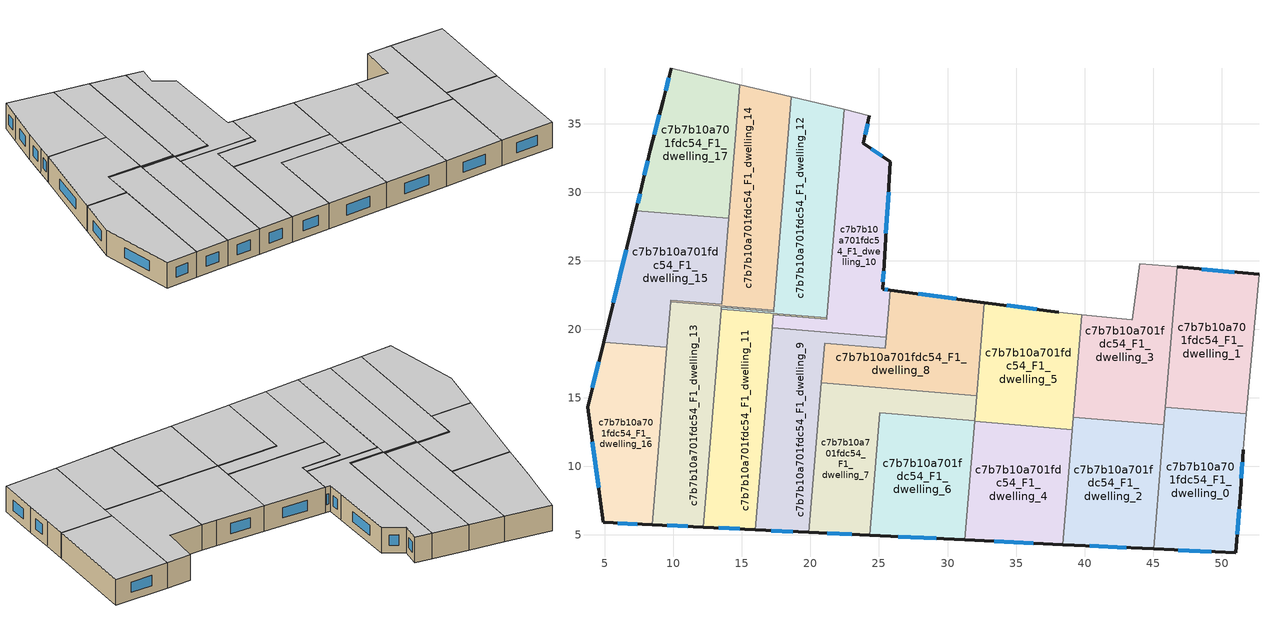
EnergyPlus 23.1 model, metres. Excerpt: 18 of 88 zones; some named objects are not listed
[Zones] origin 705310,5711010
c7b7b10a701fdc54_F1_dwelling_0
 floor to c7b7b10a701fdc54_F0_dwelling_0 (EU_floor_Construction): 51.8,13.82 51.56,11.19 51.39,8.23 51.04,3.69 45.04,3.98 45.89,14.31 z3
 wall outside (EU_wall_Construction): 45.04,3.98 51.04,3.69 51.39,8.23 51.56,11.19 z3:6
 wall to c7b7b10a701fdc54_F1_dwelling_1 (EU_wall_Construction): 51.8,13.82 45.89,14.31 z3:6
 wall adiabatic (EU_wall_Construction): 51.56,11.19 51.8,13.82 z3:6
 wall to c7b7b10a701fdc54_F1_dwelling_2 (EU_wall_Construction): 45.79,13.04 45.04,3.98 z3:6
 wall to c7b7b10a701fdc54_F1_dwelling_3 (EU_wall_Construction): 45.89,14.31 45.79,13.04 z3:6
 window (EU_Window_Construction): 46.83,3.89 49.24,3.77 / 51.44,9.12 51.51,10.31 / 51.14,5.05 51.28,6.87 z3.9:5.1
 ceiling to c7b7b10a701fdc54_F2_dwelling_0 (EU_floor_Construction): 51.04,3.69 51.39,8.23 51.56,11.19 51.8,13.82 45.89,14.31 45.04,3.98 z6
c7b7b10a701fdc54_F1_dwelling_1
 floor to c7b7b10a701fdc54_F0_dwelling_1 (EU_floor_Construction): 52.72,24 51.8,13.82 45.89,14.31 46.74,24.55 z3
 wall outside (EU_wall_Construction): 52.72,24 46.74,24.55 z3:6
 wall adiabatic (EU_wall_Construction): 51.8,13.82 52.72,24 z3:6
 wall to c7b7b10a701fdc54_F1_dwelling_3 (EU_wall_Construction): 46.74,24.55 45.89,14.31 z3:6
 window (EU_Window_Construction): 50.93,24.16 48.53,24.38 z3.9:5.1
 ceiling to c7b7b10a701fdc54_F2_dwelling_1 (EU_floor_Construction): 51.8,13.82 52.72,24 46.74,24.55 45.89,14.31 z6
c7b7b10a701fdc54_F1_dwelling_10
 floor to c7b7b10a701fdc54_F0_dwelling_10 (EU_floor_Construction): 24.31,35.59 23.84,33.58 25.83,32.22 25.37,24.79 25.26,22.92 25.81,22.85 25.53,19.43 17.21,20.12 17.29,21.05 21.18,20.72 22.45,36.03 z3
 wall outside (EU_wall_Construction): 25.81,22.85 25.26,22.92 25.37,24.79 25.83,32.22 23.84,33.58 24.31,35.59 z3:6
 wall to c7b7b10a701fdc54_F1_dwelling_9 (EU_wall_Construction): 17.21,20.12 25.53,19.43 z3:6
 wall to c7b7b10a701fdc54_F1_dwelling_11 (EU_wall_Construction): 21.19,20.84 21.18,20.72 17.29,21.05 17.21,20.12 z3:6
 wall adiabatic (EU_wall_Construction): 24.31,35.59 22.45,36.03 z3:6
 wall to c7b7b10a701fdc54_F1_dwelling_8 (EU_wall_Construction): 25.53,19.43 25.81,22.85 z3:6
 wall to c7b7b10a701fdc54_F1_dwelling_12 (EU_wall_Construction): 22.45,36.03 21.19,20.84 z3:6
 window (EU_Window_Construction): 25.65,22.87 25.42,22.9 / 23.98,34.18 24.17,34.99 / 25.24,32.63 24.44,33.17 / 25.51,27.01 25.69,30 / 25.29,23.48 25.34,24.23 z3.9:5.1
 ceiling to c7b7b10a701fdc54_F2_dwelling_10 (EU_floor_Construction): 25.53,19.43 25.81,22.85 25.26,22.92 25.37,24.79 25.83,32.22 23.84,33.58 24.31,35.59 22.45,36.03 21.18,20.72 17.29,21.05 17.21,20.12 z6
c7b7b10a701fdc54_F1_dwelling_11
 floor to c7b7b10a701fdc54_F0_dwelling_11 (EU_floor_Construction): 21.19,20.84 21.18,20.72 17.29,21.05 15.99,5.37 12.18,5.56 13.5,21.48 z3
 wall outside (EU_wall_Construction): 12.18,5.56 15.99,5.37 z3:6
 wall to c7b7b10a701fdc54_F1_dwelling_12 (EU_wall_Construction): 21.19,20.84 13.5,21.48 z3:6
 wall to c7b7b10a701fdc54_F1_dwelling_13 (EU_wall_Construction): 13.5,21.48 12.18,5.56 z3:6
 wall to c7b7b10a701fdc54_F1_dwelling_9 (EU_wall_Construction): 15.99,5.37 17.21,20.12 z3:6
 window (EU_Window_Construction): 13.32,5.5 14.85,5.43 z3.9:5.1
 ceiling to c7b7b10a701fdc54_F2_dwelling_11 (EU_floor_Construction): 15.99,5.37 17.29,21.05 21.18,20.72 21.19,20.84 13.5,21.48 12.18,5.56 z6
c7b7b10a701fdc54_F1_dwelling_12
 floor to c7b7b10a701fdc54_F0_dwelling_12 (EU_floor_Construction): 22.45,36.03 21.19,20.84 13.5,21.48 13.51,21.59 17.31,21.27 18.61,36.95 z3
 wall to c7b7b10a701fdc54_F1_dwelling_13 (EU_wall_Construction): 17.32,21.38 17.31,21.27 13.51,21.59 13.5,21.48 z3:6
 wall adiabatic (EU_wall_Construction): 22.45,36.03 18.61,36.95 z3:6
 wall to c7b7b10a701fdc54_F1_dwelling_14 (EU_wall_Construction): 18.61,36.95 17.32,21.38 z3:6
 ceiling to c7b7b10a701fdc54_F2_dwelling_12 (EU_floor_Construction): 21.19,20.84 22.45,36.03 18.61,36.95 17.31,21.27 13.51,21.59 13.5,21.48 z6
c7b7b10a701fdc54_F1_dwelling_13
 floor to c7b7b10a701fdc54_F0_dwelling_13 (EU_floor_Construction): 17.32,21.38 17.31,21.27 13.51,21.59 12.18,5.56 8.44,5.74 9.8,22.01 z3
 wall outside (EU_wall_Construction): 8.44,5.74 12.18,5.56 z3:6
 wall to c7b7b10a701fdc54_F1_dwelling_14 (EU_wall_Construction): 17.32,21.38 9.8,22.01 z3:6
 wall to c7b7b10a701fdc54_F1_dwelling_16 (EU_wall_Construction): 9.52,18.68 8.44,5.74 z3:6
 wall to c7b7b10a701fdc54_F1_dwelling_15 (EU_wall_Construction): 9.8,22.01 9.52,18.68 z3:6
 window (EU_Window_Construction): 9.56,5.68 11.06,5.61 z3.9:5.1
 ceiling to c7b7b10a701fdc54_F2_dwelling_13 (EU_floor_Construction): 12.18,5.56 13.51,21.59 17.31,21.27 17.32,21.38 9.8,22.01 8.44,5.74 z6
c7b7b10a701fdc54_F1_dwelling_14
 floor to c7b7b10a701fdc54_F0_dwelling_14 (EU_floor_Construction): 18.61,36.95 17.32,21.38 9.8,22.01 9.81,22.12 13.53,21.81 14.86,37.85 z3
 wall to c7b7b10a701fdc54_F1_dwelling_15 (EU_wall_Construction): 14.05,28.09 13.53,21.81 9.81,22.12 9.8,22.01 z3:6
 wall adiabatic (EU_wall_Construction): 18.61,36.95 14.86,37.85 z3:6
 wall to c7b7b10a701fdc54_F1_dwelling_17 (EU_wall_Construction): 14.86,37.85 14.05,28.09 z3:6
 ceiling to c7b7b10a701fdc54_F2_dwelling_14 (EU_floor_Construction): 17.32,21.38 18.61,36.95 14.86,37.85 13.53,21.81 9.81,22.12 9.8,22.01 z6
c7b7b10a701fdc54_F1_dwelling_15
 floor to c7b7b10a701fdc54_F0_dwelling_15 (EU_floor_Construction): 14.05,28.09 13.53,21.81 9.81,22.12 9.52,18.68 4.9,19.07 7.26,28.66 z3
 wall outside (EU_wall_Construction): 7.26,28.66 4.9,19.07 z3:6
 wall to c7b7b10a701fdc54_F1_dwelling_16 (EU_wall_Construction): 4.9,19.07 9.52,18.68 z3:6
 wall to c7b7b10a701fdc54_F1_dwelling_17 (EU_wall_Construction): 14.05,28.09 7.26,28.66 z3:6
 window (EU_Window_Construction): 6.55,25.79 5.61,21.94 z3.9:5.1
 ceiling to c7b7b10a701fdc54_F2_dwelling_15 (EU_floor_Construction): 13.53,21.81 14.05,28.09 7.26,28.66 4.9,19.07 9.52,18.68 9.81,22.12 z6
c7b7b10a701fdc54_F1_dwelling_16
 floor to c7b7b10a701fdc54_F0_dwelling_16 (EU_floor_Construction): 9.52,18.68 8.44,5.74 4.89,5.91 3.73,14.3 4.9,19.07 z3
 wall outside (EU_wall_Construction): 4.9,19.07 3.73,14.3 4.89,5.91 8.44,5.74 z3:6
 window (EU_Window_Construction): 4.08,11.79 4.55,8.42 / 4.55,17.64 4.08,15.73 / 5.96,5.85 7.38,5.79 z3.9:5.1
 ceiling to c7b7b10a701fdc54_F2_dwelling_16 (EU_floor_Construction): 8.44,5.74 9.52,18.68 4.9,19.07 3.73,14.3 4.89,5.91 z6
c7b7b10a701fdc54_F1_dwelling_17
 floor to c7b7b10a701fdc54_F0_dwelling_17 (EU_floor_Construction): 14.86,37.85 14.05,28.09 7.26,28.66 7.69,30.43 8.31,33.11 9.25,36.72 9.84,39.05 z3
 wall outside (EU_wall_Construction): 9.84,39.05 9.25,36.72 8.31,33.11 7.69,30.43 7.26,28.66 z3:6
 wall adiabatic (EU_wall_Construction): 14.86,37.85 9.84,39.05 z3:6
 window (EU_Window_Construction): 7.56,29.9 7.39,29.19 / 8.13,32.3 7.88,31.23 / 8.97,35.64 8.6,34.19 / 9.66,38.35 9.43,37.42 z3.9:5.1
 ceiling to c7b7b10a701fdc54_F2_dwelling_17 (EU_floor_Construction): 14.05,28.09 14.86,37.85 9.84,39.05 9.25,36.72 8.31,33.11 7.69,30.43 7.26,28.66 z6
c7b7b10a701fdc54_F1_dwelling_2
 floor to c7b7b10a701fdc54_F0_dwelling_2 (EU_floor_Construction): 45.79,13.04 45.04,3.98 38.41,4.29 39.18,13.59 z3
 wall outside (EU_wall_Construction): 38.41,4.29 45.04,3.98 z3:6
 wall to c7b7b10a701fdc54_F1_dwelling_3 (EU_wall_Construction): 45.79,13.04 39.18,13.59 z3:6
 wall to c7b7b10a701fdc54_F1_dwelling_4 (EU_wall_Construction): 39.1,12.68 38.41,4.29 z3:6
 wall to c7b7b10a701fdc54_F1_dwelling_5 (EU_wall_Construction): 39.18,13.59 39.1,12.68 z3:6
 window (EU_Window_Construction): 40.39,4.2 43.05,4.07 z3.9:5.1
 ceiling to c7b7b10a701fdc54_F2_dwelling_2 (EU_floor_Construction): 45.04,3.98 45.79,13.04 39.18,13.59 38.41,4.29 z6
c7b7b10a701fdc54_F1_dwelling_3
 floor to c7b7b10a701fdc54_F0_dwelling_3 (EU_floor_Construction): 46.74,24.55 45.79,13.04 39.18,13.59 39.8,21.07 43.43,20.7 43.48,20.7 44.02,24.79 z3
 wall adiabatic (EU_wall_Construction): 46.74,24.55 44.02,24.79 43.48,20.7 43.43,20.7 39.8,21.07 z3:6
 wall to c7b7b10a701fdc54_F1_dwelling_5 (EU_wall_Construction): 39.8,21.07 39.18,13.59 z3:6
 ceiling to c7b7b10a701fdc54_F2_dwelling_3 (EU_floor_Construction): 45.79,13.04 46.74,24.55 44.02,24.79 43.48,20.7 43.43,20.7 39.8,21.07 39.18,13.59 z6
c7b7b10a701fdc54_F1_dwelling_4
 floor to c7b7b10a701fdc54_F0_dwelling_4 (EU_floor_Construction): 39.1,12.68 38.41,4.29 31.25,4.64 31.97,13.28 z3
 wall outside (EU_wall_Construction): 31.25,4.64 38.41,4.29 z3:6
 wall to c7b7b10a701fdc54_F1_dwelling_5 (EU_wall_Construction): 39.1,12.68 31.97,13.28 z3:6
 wall to c7b7b10a701fdc54_F1_dwelling_6 (EU_wall_Construction): 31.97,13.28 31.25,4.64 z3:6
 window (EU_Window_Construction): 33.39,4.54 36.26,4.4 z3.9:5.1
 ceiling to c7b7b10a701fdc54_F2_dwelling_4 (EU_floor_Construction): 38.41,4.29 39.1,12.68 31.97,13.28 31.25,4.64 z6
c7b7b10a701fdc54_F1_dwelling_5
 floor to c7b7b10a701fdc54_F0_dwelling_5 (EU_floor_Construction): 39.8,21.07 39.1,12.68 31.97,13.28 32.69,21.95 38.13,21.24 z3
 wall outside (EU_wall_Construction): 38.13,21.24 32.69,21.95 z3:6
 wall adiabatic (EU_wall_Construction): 39.8,21.07 38.13,21.24 z3:6
 wall to c7b7b10a701fdc54_F1_dwelling_8 (EU_wall_Construction): 32.69,21.95 32.13,15.16 z3:6
 wall to c7b7b10a701fdc54_F1_dwelling_7 (EU_wall_Construction): 32.12,15.16 31.97,13.32 z3:6
 wall to c7b7b10a701fdc54_F1_dwelling_6 (EU_wall_Construction): 31.97,13.32 31.97,13.28 z3:6
 window (EU_Window_Construction): 36.5,21.45 34.32,21.74 z3.9:5.1
 ceiling to c7b7b10a701fdc54_F2_dwelling_5 (EU_floor_Construction): 39.1,12.68 39.8,21.07 38.13,21.24 32.69,21.95 31.97,13.28 z6
c7b7b10a701fdc54_F1_dwelling_6
 floor to c7b7b10a701fdc54_F0_dwelling_6 (EU_floor_Construction): 31.97,13.32 31.25,4.64 24.33,4.97 25.07,13.89 z3
 wall outside (EU_wall_Construction): 24.33,4.97 31.25,4.64 z3:6
 wall to c7b7b10a701fdc54_F1_dwelling_7 (EU_wall_Construction): 31.97,13.32 25.07,13.89 24.33,4.97 z3:6
 window (EU_Window_Construction): 26.4,4.87 29.18,4.74 z3.9:5.1
 ceiling to c7b7b10a701fdc54_F2_dwelling_6 (EU_floor_Construction): 31.25,4.64 31.97,13.32 25.07,13.89 24.33,4.97 z6
c7b7b10a701fdc54_F1_dwelling_7
 floor to c7b7b10a701fdc54_F0_dwelling_7 (EU_floor_Construction): 32.12,15.16 31.97,13.32 25.07,13.89 24.33,4.97 19.89,5.18 20.8,16.1 z3
 wall outside (EU_wall_Construction): 19.89,5.18 24.33,4.97 z3:6
 wall to c7b7b10a701fdc54_F1_dwelling_8 (EU_wall_Construction): 32.12,15.16 20.8,16.1 z3:6
 wall to c7b7b10a701fdc54_F1_dwelling_9 (EU_wall_Construction): 20.8,16.1 19.89,5.18 z3:6
 window (EU_Window_Construction): 21.22,5.12 23,5.04 z3.9:5.1
 ceiling to c7b7b10a701fdc54_F2_dwelling_7 (EU_floor_Construction): 24.33,4.97 25.07,13.89 31.97,13.32 32.12,15.16 20.8,16.1 19.89,5.18 z6
c7b7b10a701fdc54_F1_dwelling_8
 floor to c7b7b10a701fdc54_F0_dwelling_8 (EU_floor_Construction): 32.69,21.95 32.12,15.16 20.8,16.1 21.04,18.98 25.46,18.62 25.81,22.85 z3
 wall outside (EU_wall_Construction): 32.69,21.95 25.81,22.85 z3:6
 wall to c7b7b10a701fdc54_F1_dwelling_9 (EU_wall_Construction): 25.53,19.43 25.46,18.62 21.04,18.98 20.8,16.1 z3:6
 window (EU_Window_Construction): 30.63,22.22 27.87,22.58 z3.9:5.1
 ceiling to c7b7b10a701fdc54_F2_dwelling_8 (EU_floor_Construction): 32.12,15.16 32.69,21.95 25.81,22.85 25.46,18.62 21.04,18.98 20.8,16.1 z6
c7b7b10a701fdc54_F1_dwelling_9
 floor to c7b7b10a701fdc54_F0_dwelling_9 (EU_floor_Construction): 25.53,19.43 25.46,18.62 21.04,18.98 19.89,5.18 15.99,5.37 17.21,20.12 z3
 wall outside (EU_wall_Construction): 15.99,5.37 19.89,5.18 z3:6
 window (EU_Window_Construction): 17.16,5.32 18.72,5.24 z3.9:5.1
 ceiling to c7b7b10a701fdc54_F2_dwelling_9 (EU_floor_Construction): 19.89,5.18 21.04,18.98 25.46,18.62 25.53,19.43 17.21,20.12 15.99,5.37 z6
[Building]
EU S2 Campaign: North Axis=0; Terrain=City; Solar Distribution=FullExterior
[Site:Location]
London: Latitude=51.5; Longitude=-0.5; Time Zone=0; Elevation=25
[SizingPeriod:WeatherFileDays]
AnnualSizingPeriod: Begin Month=1; Begin Day of Month=1; End Month=12; End Day of Month=31; Day of Week for Start Day=Monday; Use Weather File Daylight Saving Period=No; Use Weather File Rain and Snow Indicators=No
[MATERIAL]
EU_InternalMass_Material: Roughness=MediumRough; Thickness=0.1; Conductivity=1; Density=1800; Specific Heat=900; Thermal Absorptance=0.9; Solar Absorptance=0.7; Visible Absorptance=0.7
[MATERIAL:NOMASS] Roughness=MediumRough; Thermal Absorptance=0.9; Solar Absorptance=0.7; Visible Absorptance=0.7
Name | Thermal Resistance
EU_wall_NoMass | 1.04674
EU_floor_NoMass | 2.04616
[WINDOWMATERIAL:SIMPLEGLAZINGSYSTEM]
EU_Window_SimpleGlazing: UFactor=4.25843; Solar Heat Gain Coefficient=0.85; Visible Transmittance=0.85
[CONSTRUCTION]
EU_wall_Construction: EU_wall_NoMass
EU_floor_Construction: EU_floor_NoMass
EU_Window_Construction: EU_Window_SimpleGlazing
EU_InternalMass_Construction: EU_InternalMass_Material
[ZONE] Type=1; Multiplier=1; Ceiling Height=autocalculate; Floor Area=autocalculate; Part of Total Floor Area=Yes
Name | Volume
c7b7b10a701fdc54_F1_dwelling_0; c7b7b10a701fdc54_F1_dwelling_12 | 183.407
c7b7b10a701fdc54_F1_dwelling_1 | 183.423
c7b7b10a701fdc54_F1_dwelling_10; c7b7b10a701fdc54_F1_dwelling_15 | 183.408
c7b7b10a701fdc54_F1_dwelling_11; c7b7b10a701fdc54_F1_dwelling_7 | 183.426
c7b7b10a701fdc54_F1_dwelling_13 | 183.411
c7b7b10a701fdc54_F1_dwelling_14 | 183.409
c7b7b10a701fdc54_F1_dwelling_16; c7b7b10a701fdc54_F1_dwelling_8 | 183.419
c7b7b10a701fdc54_F1_dwelling_17 | 183.42
c7b7b10a701fdc54_F1_dwelling_2; c7b7b10a701fdc54_F1_dwelling_4 | 183.417
c7b7b10a701fdc54_F1_dwelling_3 | 183.398
c7b7b10a701fdc54_F1_dwelling_5 | 183.39
c7b7b10a701fdc54_F1_dwelling_6 | 183.428
c7b7b10a701fdc54_F1_dwelling_9 | 183.431
[INTERNALMASS] Construction=EU_InternalMass_Construction
Name | Zone or ZoneList | Surface Area
c7b7b10a701fdc54_F1_dwelling_0_EU_InternalMass | c7b7b10a701fdc54_F1_dwelling_0 | 61.1357
c7b7b10a701fdc54_F1_dwelling_1_EU_InternalMass | c7b7b10a701fdc54_F1_dwelling_1 | 61.1431
c7b7b10a701fdc54_F1_dwelling_2_EU_InternalMass | c7b7b10a701fdc54_F1_dwelling_2 | 61.1388
c7b7b10a701fdc54_F1_dwelling_3_EU_InternalMass | c7b7b10a701fdc54_F1_dwelling_3 | 61.1327
c7b7b10a701fdc54_F1_dwelling_4_EU_InternalMass | c7b7b10a701fdc54_F1_dwelling_4 | 61.1372
c7b7b10a701fdc54_F1_dwelling_5_EU_InternalMass | c7b7b10a701fdc54_F1_dwelling_5 | 61.1296
c7b7b10a701fdc54_F1_dwelling_6_EU_InternalMass | c7b7b10a701fdc54_F1_dwelling_6 | 61.1422
c7b7b10a701fdc54_F1_dwelling_7_EU_InternalMass | c7b7b10a701fdc54_F1_dwelling_7 | 61.1422
c7b7b10a701fdc54_F1_dwelling_8_EU_InternalMass | c7b7b10a701fdc54_F1_dwelling_8 | 61.1392
c7b7b10a701fdc54_F1_dwelling_9_EU_InternalMass | c7b7b10a701fdc54_F1_dwelling_9 | 61.1435
c7b7b10a701fdc54_F1_dwelling_10_EU_InternalMass | c7b7b10a701fdc54_F1_dwelling_10 | 61.1365
c7b7b10a701fdc54_F1_dwelling_11_EU_InternalMass | c7b7b10a701fdc54_F1_dwelling_11 | 61.1407
c7b7b10a701fdc54_F1_dwelling_12_EU_InternalMass | c7b7b10a701fdc54_F1_dwelling_12 | 61.1361
c7b7b10a701fdc54_F1_dwelling_13_EU_InternalMass | c7b7b10a701fdc54_F1_dwelling_13 | 61.137
c7b7b10a701fdc54_F1_dwelling_14_EU_InternalMass | c7b7b10a701fdc54_F1_dwelling_14 | 61.1367
c7b7b10a701fdc54_F1_dwelling_15_EU_InternalMass | c7b7b10a701fdc54_F1_dwelling_15 | 61.1359
c7b7b10a701fdc54_F1_dwelling_16_EU_InternalMass | c7b7b10a701fdc54_F1_dwelling_16 | 61.1393
c7b7b10a701fdc54_F1_dwelling_17_EU_InternalMass | c7b7b10a701fdc54_F1_dwelling_17 | 61.1396
[OTHEREQUIPMENT] Fuel Type=Electricity; Design Level Calculation Method=Watts/Area; Power per Zone Floor Area=1; Fraction Latent=0; Fraction Radiant=0; Fraction Lost=0; Carbon Dioxide Generation Rate=0; EndUse Subcategory=EU_Step8_InternalGains
Name | Zone or ZoneList or Space or SpaceList | Schedule
EU_Step8_InternalGain_c7b7b10a701fdc54_F1_dwelling_0_f000 | c7b7b10a701fdc54_F1_dwelling_0 | EU_Step8_GainSchedule_c7b7b10a701fdc54_F1_dwelling_0_f000
EU_Step8_InternalGain_c7b7b10a701fdc54_F1_dwelling_1_f000 | c7b7b10a701fdc54_F1_dwelling_1 | EU_Step8_GainSchedule_c7b7b10a701fdc54_F1_dwelling_1_f000
EU_Step8_InternalGain_c7b7b10a701fdc54_F1_dwelling_2_f000 | c7b7b10a701fdc54_F1_dwelling_2 | EU_Step8_GainSchedule_c7b7b10a701fdc54_F1_dwelling_2_f000
EU_Step8_InternalGain_c7b7b10a701fdc54_F1_dwelling_3_f000 | c7b7b10a701fdc54_F1_dwelling_3 | EU_Step8_GainSchedule_c7b7b10a701fdc54_F1_dwelling_3_f000
EU_Step8_InternalGain_c7b7b10a701fdc54_F1_dwelling_4_f000 | c7b7b10a701fdc54_F1_dwelling_4 | EU_Step8_GainSchedule_c7b7b10a701fdc54_F1_dwelling_4_f000
EU_Step8_InternalGain_c7b7b10a701fdc54_F1_dwelling_5_f000 | c7b7b10a701fdc54_F1_dwelling_5 | EU_Step8_GainSchedule_c7b7b10a701fdc54_F1_dwelling_5_f000
EU_Step8_InternalGain_c7b7b10a701fdc54_F1_dwelling_6_f000 | c7b7b10a701fdc54_F1_dwelling_6 | EU_Step8_GainSchedule_c7b7b10a701fdc54_F1_dwelling_6_f000
EU_Step8_InternalGain_c7b7b10a701fdc54_F1_dwelling_7_f000 | c7b7b10a701fdc54_F1_dwelling_7 | EU_Step8_GainSchedule_c7b7b10a701fdc54_F1_dwelling_7_f000
EU_Step8_InternalGain_c7b7b10a701fdc54_F1_dwelling_8_f000 | c7b7b10a701fdc54_F1_dwelling_8 | EU_Step8_GainSchedule_c7b7b10a701fdc54_F1_dwelling_8_f000
EU_Step8_InternalGain_c7b7b10a701fdc54_F1_dwelling_9_f000 | c7b7b10a701fdc54_F1_dwelling_9 | EU_Step8_GainSchedule_c7b7b10a701fdc54_F1_dwelling_9_f000
EU_Step8_InternalGain_c7b7b10a701fdc54_F1_dwelling_10_f000 | c7b7b10a701fdc54_F1_dwelling_10 | EU_Step8_GainSchedule_c7b7b10a701fdc54_F1_dwelling_10_f000
EU_Step8_InternalGain_c7b7b10a701fdc54_F1_dwelling_11_f000 | c7b7b10a701fdc54_F1_dwelling_11 | EU_Step8_GainSchedule_c7b7b10a701fdc54_F1_dwelling_11_f000
EU_Step8_InternalGain_c7b7b10a701fdc54_F1_dwelling_12_f000 | c7b7b10a701fdc54_F1_dwelling_12 | EU_Step8_GainSchedule_c7b7b10a701fdc54_F1_dwelling_12_f000
EU_Step8_InternalGain_c7b7b10a701fdc54_F1_dwelling_13_f000 | c7b7b10a701fdc54_F1_dwelling_13 | EU_Step8_GainSchedule_c7b7b10a701fdc54_F1_dwelling_13_f000
EU_Step8_InternalGain_c7b7b10a701fdc54_F1_dwelling_14_f000 | c7b7b10a701fdc54_F1_dwelling_14 | EU_Step8_GainSchedule_c7b7b10a701fdc54_F1_dwelling_14_f000
EU_Step8_InternalGain_c7b7b10a701fdc54_F1_dwelling_15_f000 | c7b7b10a701fdc54_F1_dwelling_15 | EU_Step8_GainSchedule_c7b7b10a701fdc54_F1_dwelling_15_f000
EU_Step8_InternalGain_c7b7b10a701fdc54_F1_dwelling_16_f000 | c7b7b10a701fdc54_F1_dwelling_16 | EU_Step8_GainSchedule_c7b7b10a701fdc54_F1_dwelling_16_f000
EU_Step8_InternalGain_c7b7b10a701fdc54_F1_dwelling_17_f000 | c7b7b10a701fdc54_F1_dwelling_17 | EU_Step8_GainSchedule_c7b7b10a701fdc54_F1_dwelling_17_f000
[ZONEVENTILATION:DESIGNFLOWRATE] Schedule=EU_AlwaysOn; Design Flow Rate Calculation Method=AirChanges/Hour; Air Changes per Hour=0.488719; Ventilation Type=Natural; Fan Pressure Rise=0; Fan Total Efficiency=1; Constant Term Coefficient=1; Temperature Term Coefficient=0; Velocity Term Coefficient=0; Velocity Squared Term Coefficient=0; Minimum Indoor Temperature=-100; Maximum Indoor Temperature=100; Delta Temperature=-100; Minimum Outdoor Temperature=-100; Maximum Outdoor Temperature=100; Maximum Wind Speed=40
Name | Zone or ZoneList or Space or SpaceList
EU_ConstantAir_c7b7b10a701fdc54_F1_dwelling_0 | c7b7b10a701fdc54_F1_dwelling_0
EU_ConstantAir_c7b7b10a701fdc54_F1_dwelling_1 | c7b7b10a701fdc54_F1_dwelling_1
EU_ConstantAir_c7b7b10a701fdc54_F1_dwelling_2 | c7b7b10a701fdc54_F1_dwelling_2
EU_ConstantAir_c7b7b10a701fdc54_F1_dwelling_3 | c7b7b10a701fdc54_F1_dwelling_3
EU_ConstantAir_c7b7b10a701fdc54_F1_dwelling_4 | c7b7b10a701fdc54_F1_dwelling_4
EU_ConstantAir_c7b7b10a701fdc54_F1_dwelling_5 | c7b7b10a701fdc54_F1_dwelling_5
EU_ConstantAir_c7b7b10a701fdc54_F1_dwelling_6 | c7b7b10a701fdc54_F1_dwelling_6
EU_ConstantAir_c7b7b10a701fdc54_F1_dwelling_7 | c7b7b10a701fdc54_F1_dwelling_7
EU_ConstantAir_c7b7b10a701fdc54_F1_dwelling_8 | c7b7b10a701fdc54_F1_dwelling_8
EU_ConstantAir_c7b7b10a701fdc54_F1_dwelling_9 | c7b7b10a701fdc54_F1_dwelling_9
EU_ConstantAir_c7b7b10a701fdc54_F1_dwelling_10 | c7b7b10a701fdc54_F1_dwelling_10
EU_ConstantAir_c7b7b10a701fdc54_F1_dwelling_11 | c7b7b10a701fdc54_F1_dwelling_11
EU_ConstantAir_c7b7b10a701fdc54_F1_dwelling_12 | c7b7b10a701fdc54_F1_dwelling_12
EU_ConstantAir_c7b7b10a701fdc54_F1_dwelling_13 | c7b7b10a701fdc54_F1_dwelling_13
EU_ConstantAir_c7b7b10a701fdc54_F1_dwelling_14 | c7b7b10a701fdc54_F1_dwelling_14
EU_ConstantAir_c7b7b10a701fdc54_F1_dwelling_15 | c7b7b10a701fdc54_F1_dwelling_15
EU_ConstantAir_c7b7b10a701fdc54_F1_dwelling_16 | c7b7b10a701fdc54_F1_dwelling_16
EU_ConstantAir_c7b7b10a701fdc54_F1_dwelling_17 | c7b7b10a701fdc54_F1_dwelling_17
[HVACTEMPLATE:ZONE:IDEALLOADSAIRSYSTEM] System Availability Schedule=EU_AlwaysOn; Maximum Heating Supply Air Temperature=50; Minimum Cooling Supply Air Temperature=13; Maximum Heating Supply Air Humidity Ratio=0.0156; Minimum Cooling Supply Air Humidity Ratio=0.0077; Heating Limit=NoLimit; Cooling Limit=NoLimit; Heating Availability Schedule=EU_AlwaysOn; Cooling Availability Schedule=EU_CoolingOff; Dehumidification Control Type=ConstantSensibleHeatRatio; Cooling Sensible Heat Ratio=0.7; Dehumidification Setpoint=60; Humidification Control Type=None; Humidification Setpoint=30; Outdoor Air Method=None; Outdoor Air Flow Rate per Person=0.00944; Outdoor Air Flow Rate per Zone Floor Area=0; Outdoor Air Flow Rate per Zone=0; Demand Controlled Ventilation Type=None; Outdoor Air Economizer Type=NoEconomizer; Heat Recovery Type=None; Sensible Heat Recovery Effectiveness=0.7; Latent Heat Recovery Effectiveness=0.65
Name | Template Thermostat
c7b7b10a701fdc54_F1_dwelling_0 | EU_HeatOnly_c7b7b10a701fdc54_F1_dwelling_0
c7b7b10a701fdc54_F1_dwelling_1 | EU_HeatOnly_c7b7b10a701fdc54_F1_dwelling_1
c7b7b10a701fdc54_F1_dwelling_2 | EU_HeatOnly_c7b7b10a701fdc54_F1_dwelling_2
c7b7b10a701fdc54_F1_dwelling_3 | EU_HeatOnly_c7b7b10a701fdc54_F1_dwelling_3
c7b7b10a701fdc54_F1_dwelling_4 | EU_HeatOnly_c7b7b10a701fdc54_F1_dwelling_4
c7b7b10a701fdc54_F1_dwelling_5 | EU_HeatOnly_c7b7b10a701fdc54_F1_dwelling_5
c7b7b10a701fdc54_F1_dwelling_6 | EU_HeatOnly_c7b7b10a701fdc54_F1_dwelling_6
c7b7b10a701fdc54_F1_dwelling_7 | EU_HeatOnly_c7b7b10a701fdc54_F1_dwelling_7
c7b7b10a701fdc54_F1_dwelling_8 | EU_HeatOnly_c7b7b10a701fdc54_F1_dwelling_8
c7b7b10a701fdc54_F1_dwelling_9 | EU_HeatOnly_c7b7b10a701fdc54_F1_dwelling_9
c7b7b10a701fdc54_F1_dwelling_10 | EU_HeatOnly_c7b7b10a701fdc54_F1_dwelling_10
c7b7b10a701fdc54_F1_dwelling_11 | EU_HeatOnly_c7b7b10a701fdc54_F1_dwelling_11
c7b7b10a701fdc54_F1_dwelling_12 | EU_HeatOnly_c7b7b10a701fdc54_F1_dwelling_12
c7b7b10a701fdc54_F1_dwelling_13 | EU_HeatOnly_c7b7b10a701fdc54_F1_dwelling_13
c7b7b10a701fdc54_F1_dwelling_14 | EU_HeatOnly_c7b7b10a701fdc54_F1_dwelling_14
c7b7b10a701fdc54_F1_dwelling_15 | EU_HeatOnly_c7b7b10a701fdc54_F1_dwelling_15
c7b7b10a701fdc54_F1_dwelling_16 | EU_HeatOnly_c7b7b10a701fdc54_F1_dwelling_16
c7b7b10a701fdc54_F1_dwelling_17 | EU_HeatOnly_c7b7b10a701fdc54_F1_dwelling_17
[SIZING:ZONE] Zone Cooling Design Supply Air Temperature Input Method=SupplyAirTemperature; Zone Cooling Design Supply Air Temperature=13; Zone Heating Design Supply Air Temperature Input Method=SupplyAirTemperature; Zone Heating Design Supply Air Temperature=50; Zone Cooling Design Supply Air Humidity Ratio=0.008; Zone Heating Design Supply Air Humidity Ratio=0.008; Cooling Design Air Flow Method=DesignDay; Cooling Design Air Flow Rate=0; Cooling Minimum Air Flow per Zone Floor Area=0.000762; Cooling Minimum Air Flow=0; Cooling Minimum Air Flow Fraction=0.2; Heating Design Air Flow Method=DesignDay; Heating Design Air Flow Rate=0; Heating Maximum Air Flow per Zone Floor Area=0.002032; Heating Maximum Air Flow=0.141576; Heating Maximum Air Flow Fraction=0.3; Account for Dedicated Outdoor Air System=No; Dedicated Outdoor Air System Control Strategy=NeutralSupplyAir; Dedicated Outdoor Air Low Setpoint Temperature for Design=autosize; Dedicated Outdoor Air High Setpoint Temperature for Design=autosize; Zone Load Sizing Method=Sensible Load Only No Latent Load; Zone Latent Cooling Design Supply Air Humidity Ratio Input Method=HumidityRatioDifference; Zone Cooling Design Supply Air Humidity Ratio Difference=0.005; Zone Latent Heating Design Supply Air Humidity Ratio Input Method=HumidityRatioDifference; Zone Humidification Design Supply Air Humidity Ratio Difference=0.005
c7b7b10a701fdc54_F1_dwelling_0; c7b7b10a701fdc54_F1_dwelling_1; c7b7b10a701fdc54_F1_dwelling_2; c7b7b10a701fdc54_F1_dwelling_3; c7b7b10a701fdc54_F1_dwelling_4; c7b7b10a701fdc54_F1_dwelling_5; c7b7b10a701fdc54_F1_dwelling_6; c7b7b10a701fdc54_F1_dwelling_7; c7b7b10a701fdc54_F1_dwelling_8; c7b7b10a701fdc54_F1_dwelling_9; c7b7b10a701fdc54_F1_dwelling_10; c7b7b10a701fdc54_F1_dwelling_11; c7b7b10a701fdc54_F1_dwelling_12; c7b7b10a701fdc54_F1_dwelling_13; c7b7b10a701fdc54_F1_dwelling_14; c7b7b10a701fdc54_F1_dwelling_15; c7b7b10a701fdc54_F1_dwelling_16; c7b7b10a701fdc54_F1_dwelling_17
[SCHEDULE:CONSTANT]
Name | Hourly Value
EU_AlwaysOn | 1
EU_CoolingOff | 0
[SCHEDULE:FILE] Column Number=1; Rows to Skip at Top=0; Number of Hours of Data=8760; Column Separator=Comma; Interpolate to Timestep=No; Minutes per Item=60; Adjust Schedule for Daylight Savings=Yes
Name | File
EU_Step8_GainSchedule_c7b7b10a701fdc54_F1_dwelling_0_f000 | ../../schedules/c7b7b10a701fdc54/c7b7b10a701fdc54_F1_dwelling_0_f000_gain.csv
EU_Step8_GainSchedule_c7b7b10a701fdc54_F1_dwelling_1_f000 | ../../schedules/c7b7b10a701fdc54/c7b7b10a701fdc54_F1_dwelling_1_f000_gain.csv
EU_Step8_GainSchedule_c7b7b10a701fdc54_F1_dwelling_2_f000 | ../../schedules/c7b7b10a701fdc54/c7b7b10a701fdc54_F1_dwelling_2_f000_gain.csv
EU_Step8_GainSchedule_c7b7b10a701fdc54_F1_dwelling_3_f000 | ../../schedules/c7b7b10a701fdc54/c7b7b10a701fdc54_F1_dwelling_3_f000_gain.csv
EU_Step8_GainSchedule_c7b7b10a701fdc54_F1_dwelling_4_f000 | ../../schedules/c7b7b10a701fdc54/c7b7b10a701fdc54_F1_dwelling_4_f000_gain.csv
EU_Step8_GainSchedule_c7b7b10a701fdc54_F1_dwelling_5_f000 | ../../schedules/c7b7b10a701fdc54/c7b7b10a701fdc54_F1_dwelling_5_f000_gain.csv
EU_Step8_GainSchedule_c7b7b10a701fdc54_F1_dwelling_6_f000 | ../../schedules/c7b7b10a701fdc54/c7b7b10a701fdc54_F1_dwelling_6_f000_gain.csv
EU_Step8_GainSchedule_c7b7b10a701fdc54_F1_dwelling_7_f000 | ../../schedules/c7b7b10a701fdc54/c7b7b10a701fdc54_F1_dwelling_7_f000_gain.csv
EU_Step8_GainSchedule_c7b7b10a701fdc54_F1_dwelling_8_f000 | ../../schedules/c7b7b10a701fdc54/c7b7b10a701fdc54_F1_dwelling_8_f000_gain.csv
EU_Step8_GainSchedule_c7b7b10a701fdc54_F1_dwelling_9_f000 | ../../schedules/c7b7b10a701fdc54/c7b7b10a701fdc54_F1_dwelling_9_f000_gain.csv
EU_Step8_GainSchedule_c7b7b10a701fdc54_F1_dwelling_10_f000 | ../../schedules/c7b7b10a701fdc54/c7b7b10a701fdc54_F1_dwelling_10_f000_gain.csv
EU_Step8_GainSchedule_c7b7b10a701fdc54_F1_dwelling_11_f000 | ../../schedules/c7b7b10a701fdc54/c7b7b10a701fdc54_F1_dwelling_11_f000_gain.csv
EU_Step8_GainSchedule_c7b7b10a701fdc54_F1_dwelling_12_f000 | ../../schedules/c7b7b10a701fdc54/c7b7b10a701fdc54_F1_dwelling_12_f000_gain.csv
EU_Step8_GainSchedule_c7b7b10a701fdc54_F1_dwelling_13_f000 | ../../schedules/c7b7b10a701fdc54/c7b7b10a701fdc54_F1_dwelling_13_f000_gain.csv
EU_Step8_GainSchedule_c7b7b10a701fdc54_F1_dwelling_14_f000 | ../../schedules/c7b7b10a701fdc54/c7b7b10a701fdc54_F1_dwelling_14_f000_gain.csv
EU_Step8_GainSchedule_c7b7b10a701fdc54_F1_dwelling_15_f000 | ../../schedules/c7b7b10a701fdc54/c7b7b10a701fdc54_F1_dwelling_15_f000_gain.csv
EU_Step8_GainSchedule_c7b7b10a701fdc54_F1_dwelling_16_f000 | ../../schedules/c7b7b10a701fdc54/c7b7b10a701fdc54_F1_dwelling_16_f000_gain.csv
EU_Step8_GainSchedule_c7b7b10a701fdc54_F1_dwelling_17_f000 | ../../schedules/c7b7b10a701fdc54/c7b7b10a701fdc54_F1_dwelling_17_f000_gain.csv
